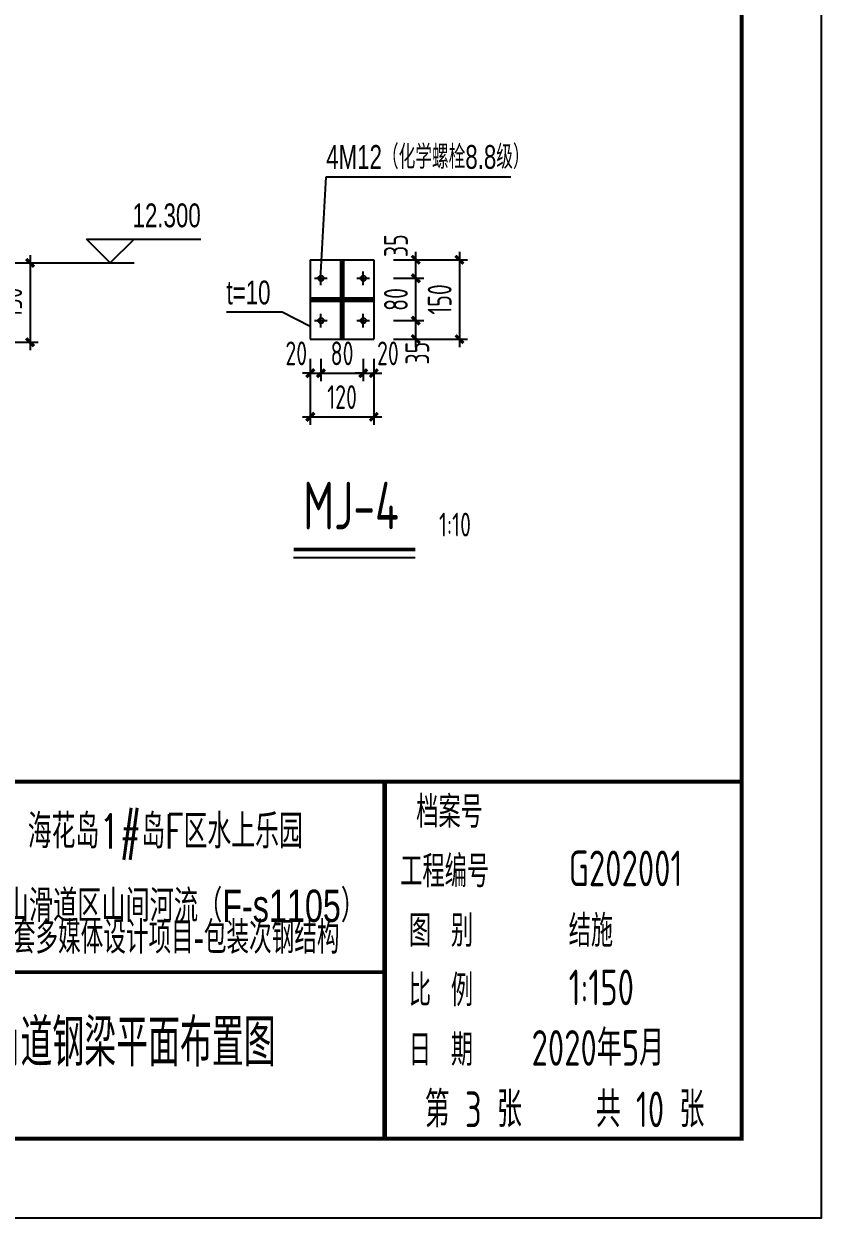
# Model space of a CAD drawing. Extents: x -803796 to -501762, y -1479216 to -846035.
# Drawn here: x -516828 to -501762, y -980495 to -957917 of the extents above; entities that cross this region are included whole.
import ezdxf
from ezdxf.enums import TextEntityAlignment as Align

# ---------------------------------------------------------------- set-up
doc = ezdxf.new("R2010")
doc.units = 0
doc.header["$LTSCALE"] = 1500
doc.linetypes.add('CENTER', pattern=[2, 1.25, -0.25, 0.25, -0.25])
doc.layers.get('0').update_dxf_attribs({"linetype": 'CONTINUOUS'})
doc.layers.get('Defpoints').update_dxf_attribs({"linetype": 'CONTINUOUS'})
for name, color, linetype in [('AXIS', 253, 'CENTER'), ('BORDER', 7, 'CONTINUOUS'), ('DIM', 3, 'CONTINUOUS'), ('NUM', 7, 'CONTINUOUS'), ('TEXT', 7, 'CONTINUOUS'), ('THIN', 7, 'CONTINUOUS')]:
    doc.layers.add(name, color=color, linetype=linetype)
doc.styles.add('HZ1', font='TXT', dxfattribs={"bigfont": 'hztxt'})
doc.styles.add('TSSD_Dimension', font='Tssdeng.shx', dxfattribs={"width": 0.7, "bigfont": 'hztxt.shx'})
doc.styles.add('TSSD_Label', font='tj03-romans1.shx', dxfattribs={"width": 0.7, "bigfont": 'hztxt.shx'})
doc.styles.add('TSSD_NORM', font='tssdeng.shx', dxfattribs={"width": 0.7, "bigfont": 'hztxt.shx'})
doc.dimstyles.new('TSSD_15_150', dxfattribs={"dimtxt": 450, "dimasz": 150, "dimexe": 150, "dimexo": 375, "dimgap": 150, "dimtad": 1, "dimdec": 0, "dimlfac": 0.1, "dimzin": 0, "dimdsep": 46, "dimtxsty": 'TSSD_Dimension', "dimblk": 'ARCHTICK', "dimblk1": 'ARCHTICK', "dimblk2": 'ARCHTICK', "dimcen": 0, "dimdle": 150, "dimclrt": 7, "dimadec": 0, "dimazin": 0, "dimtfac": 1, "dimtdec": 0, "dimtix": 1, "dimtmove": 2, "dimatfit": 3, "dimfxl": 1, "dimtolj": 1, "dimtzin": 0, "dimarcsym": 0})

# ---------------------------------------------------------------- blocks, each defined once
blk = doc.blocks.new('A$C5A080358')
at = {"color": 3, "elevation": -3}
for points, const_width in [([(-14841, 1749), (13231, 1749), (13231, 8499), (-14841, 8499), (-14841, 1749)], 75), ([(6482, 1714), (6482, 8464)], 90), ([(8732, 2874), (8732, 8464)], 0.15), ([(13231, 7374), (6482, 7374)], 0.15), ([(6482, 6699), (-3599, 6699)], 0.15), ([(13231, 6249), (6482, 6249)], 0.15), ([(13231, 5124), (6482, 5124)], 0.15), ([(6482, 4899), (-3599, 4899)], 75), ([(13231, 3999), (6482, 3999)], 0.15), ([(13231, 2874), (6482, 2874)], 0.15), ([(9857, 1714), (9857, 2874)], 0.15)]:
    blk.add_lwpolyline(points, dxfattribs=dict(at, const_width=const_width))
at = {"color": 0, "style": 'HZ1', "width": 0.7}
for s, p in [('档案号', (7079, 7629, -3)), ('工程编号', (6777, 6504, -3)), ('图 别', (6940, 5379, -3)), ('结施', (9960, 5379, -3)), ('比 例', (6940, 4254, -3)), ('日 期', (6940, 3129, -3))]:
    blk.add_text(s, height=600, dxfattribs=at).set_placement(p)
at = {"style": 'HZ1', "width": 0.697132}
blk.add_text('海花岛1#岛F区水上乐园', height=646.62, dxfattribs=at).set_placement((-262, 7238, -3), (4937, 7238, -3), align=Align.FIT)
at = {"layer": 'NUM', "style": 'TSSD_NORM', "width": 0.7}
for s, p in [('G202001 ', (9960, 6524, -3)), ('1:150', (9960, 4274, -3)), (' 2020年5月', (8972, 3129, -3)), ('共 10 张', (10472, 1968, -3))]:
    blk.add_text(s, height=675, dxfattribs=at).set_placement(p)
at = {"layer": 'TEXT', "style": 'TSSD_Label', "width": 0.7}
blk.add_text('  雪山滑道区山间河流（F-s1105）', height=610.02, dxfattribs=at).set_placement((-1495, 5849, -3), (6112, 5849, -3), align=Align.FIT)
blk.add_text('   配套多媒体设计项目-包装次钢结构', height=610.5, dxfattribs=at).set_placement((-1447, 5066, -9), align=Align.BOTTOM_LEFT)
blk = doc.blocks.new('_ArchTick')
at = {"color": 0, "linetype": 'ByBlock', "const_width": 0.4}
blk.add_lwpolyline([(-0.5, -0.5), (0.5, 0.5)], dxfattribs=at)
blk = doc.blocks.new('*D355')
at = {"layer": 'Defpoints', "color": 0, "transparency": 16777216}
for p in [(-517980, -962437), (-517980, -963937), (-516711, -963937)]:
    blk.add_point(p, dxfattribs=at)
at = {"layer": 'DIM', "color": 0, "lineweight": -2, "transparency": 16777216}
for p, q in [((-517605, -962437), (-516561, -962437)), ((-516711, -962287), (-516711, -964087)), ((-517605, -963937), (-516561, -963937))]:
    blk.add_line(p, q, dxfattribs=at)
at = {"layer": 'DIM', "color": 0, "lineweight": -2, "transparency": 16777216, "xscale": 150, "yscale": 150, "zscale": 150}
for p, rotation in [((-516711, -962437), 90), ((-516711, -963937), 270)]:
    blk.add_blockref('_ArchTick', p, dxfattribs=dict(at, rotation=rotation))
at = {"layer": 'DIM', "color": 7, "transparency": 16777216, "insert": (-517086, -963187), "char_height": 450, "attachment_point": 5, "rotation": 90, "style": 'TSSD_Dimension'}
blk.add_mtext('\\A1;150', dxfattribs=at)
blk = doc.blocks.new('*D386')
at = {"layer": 'Defpoints', "color": 0, "transparency": 16777216}
for p in [(-511415, -963877), (-511215, -963877), (-511215, -964521)]:
    blk.add_point(p, dxfattribs=at)
at = {"layer": 'DIM', "color": 0, "lineweight": -2, "transparency": 16777216}
for p, q in [((-511415, -964252), (-511415, -964671)), ((-511215, -964252), (-511215, -964671)), ((-511415, -964521), (-511565, -964521)), ((-511415, -964521), (-511215, -964521)), ((-511215, -964521), (-511065, -964521))]:
    blk.add_line(p, q, dxfattribs=at)
at = {"layer": 'DIM', "color": 0, "lineweight": -2, "transparency": 16777216, "xscale": 150, "yscale": 150, "zscale": 150}
blk.add_blockref('_ArchTick', (-511415, -964521), dxfattribs=at)
at = {"layer": 'DIM', "color": 0, "lineweight": -2, "transparency": 16777216, "xscale": 150, "yscale": 150, "zscale": 150, "rotation": 180}
blk.add_blockref('_ArchTick', (-511215, -964521), dxfattribs=at)
at = {"layer": 'DIM', "color": 7, "transparency": 16777216, "insert": (-511681, -964146), "char_height": 450, "attachment_point": 5, "style": 'TSSD_Dimension'}
blk.add_mtext('\\A1;20', dxfattribs=at)
blk = doc.blocks.new('*D387')
at = {"layer": 'Defpoints', "color": 0, "transparency": 16777216}
for p in [(-511215, -963877), (-510415, -963877), (-510415, -964521)]:
    blk.add_point(p, dxfattribs=at)
at = {"layer": 'DIM', "color": 0, "lineweight": -2, "transparency": 16777216}
for p, q in [((-511215, -964252), (-511215, -964671)), ((-510415, -964252), (-510415, -964671)), ((-511365, -964521), (-510265, -964521))]:
    blk.add_line(p, q, dxfattribs=at)
at = {"layer": 'DIM', "color": 0, "lineweight": -2, "transparency": 16777216, "xscale": 150, "yscale": 150, "zscale": 150, "rotation": 180}
blk.add_blockref('_ArchTick', (-511215, -964521), dxfattribs=at)
at = {"layer": 'DIM', "color": 0, "lineweight": -2, "transparency": 16777216, "xscale": 150, "yscale": 150, "zscale": 150}
blk.add_blockref('_ArchTick', (-510415, -964521), dxfattribs=at)
at = {"layer": 'DIM', "color": 7, "transparency": 16777216, "insert": (-510815, -964146), "char_height": 450, "attachment_point": 5, "style": 'TSSD_Dimension'}
blk.add_mtext('\\A1;80', dxfattribs=at)
blk = doc.blocks.new('*D388')
at = {"layer": 'Defpoints', "color": 0, "transparency": 16777216}
for p in [(-510415, -963877), (-510215, -963877), (-510215, -964521)]:
    blk.add_point(p, dxfattribs=at)
at = {"layer": 'DIM', "color": 0, "lineweight": -2, "transparency": 16777216}
for p, q in [((-510415, -964252), (-510415, -964671)), ((-510215, -964252), (-510215, -964671)), ((-510415, -964521), (-510565, -964521)), ((-510415, -964521), (-510215, -964521)), ((-510215, -964521), (-510065, -964521))]:
    blk.add_line(p, q, dxfattribs=at)
at = {"layer": 'DIM', "color": 0, "lineweight": -2, "transparency": 16777216, "xscale": 150, "yscale": 150, "zscale": 150}
blk.add_blockref('_ArchTick', (-510415, -964521), dxfattribs=at)
at = {"layer": 'DIM', "color": 0, "lineweight": -2, "transparency": 16777216, "xscale": 150, "yscale": 150, "zscale": 150, "rotation": 180}
blk.add_blockref('_ArchTick', (-510215, -964521), dxfattribs=at)
at = {"layer": 'DIM', "color": 7, "transparency": 16777216, "insert": (-509949, -964146), "char_height": 450, "attachment_point": 5, "style": 'TSSD_Dimension'}
blk.add_mtext('\\A1;20', dxfattribs=at)
blk = doc.blocks.new('*D389')
at = {"layer": 'Defpoints', "color": 0, "transparency": 16777216}
for p in [(-511415, -963877), (-510215, -963877), (-510215, -965347)]:
    blk.add_point(p, dxfattribs=at)
at = {"layer": 'DIM', "color": 0, "lineweight": -2, "transparency": 16777216}
for p, q in [((-511415, -964252), (-511415, -965497)), ((-510215, -964252), (-510215, -965497)), ((-511565, -965347), (-510065, -965347))]:
    blk.add_line(p, q, dxfattribs=at)
at = {"layer": 'DIM', "color": 0, "lineweight": -2, "transparency": 16777216, "xscale": 150, "yscale": 150, "zscale": 150, "rotation": 180}
blk.add_blockref('_ArchTick', (-511415, -965347), dxfattribs=at)
at = {"layer": 'DIM', "color": 0, "lineweight": -2, "transparency": 16777216, "xscale": 150, "yscale": 150, "zscale": 150}
blk.add_blockref('_ArchTick', (-510215, -965347), dxfattribs=at)
at = {"layer": 'DIM', "color": 7, "transparency": 16777216, "insert": (-510815, -964972), "char_height": 450, "attachment_point": 5, "style": 'TSSD_Dimension'}
blk.add_mtext('\\A1;120', dxfattribs=at)
blk = doc.blocks.new('*D390')
at = {"layer": 'Defpoints', "color": 0, "transparency": 16777216}
for p in [(-510215, -963527), (-509422, -963527), (-510215, -963877)]:
    blk.add_point(p, dxfattribs=at)
at = {"layer": 'DIM', "color": 0, "lineweight": -2, "transparency": 16777216}
for p, q in [((-509422, -964027), (-509422, -963377)), ((-509840, -963527), (-509272, -963527)), ((-509840, -963877), (-509272, -963877))]:
    blk.add_line(p, q, dxfattribs=at)
at = {"layer": 'DIM', "color": 0, "lineweight": -2, "transparency": 16777216, "xscale": 150, "yscale": 150, "zscale": 150}
for p, rotation in [((-509422, -963527), 90), ((-509422, -963877), 270)]:
    blk.add_blockref('_ArchTick', p, dxfattribs=dict(at, rotation=rotation))
at = {"layer": 'DIM', "color": 7, "transparency": 16777216, "insert": (-509393, -964142), "char_height": 450, "attachment_point": 5, "rotation": 90, "style": 'TSSD_Dimension'}
blk.add_mtext('\\A1;35', dxfattribs=at)
blk = doc.blocks.new('*D391')
at = {"layer": 'Defpoints', "color": 0, "transparency": 16777216}
for p in [(-510215, -962727), (-509422, -962727), (-510215, -963527)]:
    blk.add_point(p, dxfattribs=at)
at = {"layer": 'DIM', "color": 0, "lineweight": -2, "transparency": 16777216}
for p, q in [((-509422, -963677), (-509422, -962577)), ((-509840, -962727), (-509272, -962727)), ((-509840, -963527), (-509272, -963527))]:
    blk.add_line(p, q, dxfattribs=at)
at = {"layer": 'DIM', "color": 0, "lineweight": -2, "transparency": 16777216, "xscale": 150, "yscale": 150, "zscale": 150}
for p, rotation in [((-509422, -962727), 90), ((-509422, -963527), 270)]:
    blk.add_blockref('_ArchTick', p, dxfattribs=dict(at, rotation=rotation))
at = {"layer": 'DIM', "color": 7, "transparency": 16777216, "insert": (-509797, -963127), "char_height": 450, "attachment_point": 5, "rotation": 90, "style": 'TSSD_Dimension'}
blk.add_mtext('\\A1;80', dxfattribs=at)
blk = doc.blocks.new('*D392')
at = {"layer": 'Defpoints', "color": 0, "transparency": 16777216}
for p in [(-510215, -962377), (-509422, -962377), (-510215, -962727)]:
    blk.add_point(p, dxfattribs=at)
at = {"layer": 'DIM', "color": 0, "lineweight": -2, "transparency": 16777216}
for p, q in [((-509422, -962877), (-509422, -962227)), ((-509840, -962377), (-509272, -962377)), ((-509840, -962727), (-509272, -962727))]:
    blk.add_line(p, q, dxfattribs=at)
at = {"layer": 'DIM', "color": 0, "lineweight": -2, "transparency": 16777216, "xscale": 150, "yscale": 150, "zscale": 150}
for p, rotation in [((-509422, -962377), 90), ((-509422, -962727), 270)]:
    blk.add_blockref('_ArchTick', p, dxfattribs=dict(at, rotation=rotation))
at = {"layer": 'DIM', "color": 7, "transparency": 16777216, "insert": (-509797, -962111), "char_height": 450, "attachment_point": 5, "rotation": 90, "style": 'TSSD_Dimension'}
blk.add_mtext('\\A1;35', dxfattribs=at)
blk = doc.blocks.new('*D393')
at = {"layer": 'Defpoints', "color": 0, "transparency": 16777216}
for p in [(-510215, -962377), (-510215, -963877), (-508596, -963877)]:
    blk.add_point(p, dxfattribs=at)
at = {"layer": 'DIM', "color": 0, "lineweight": -2, "transparency": 16777216}
for p, q in [((-508596, -962227), (-508596, -964027)), ((-509840, -962377), (-508446, -962377)), ((-509840, -963877), (-508446, -963877))]:
    blk.add_line(p, q, dxfattribs=at)
at = {"layer": 'DIM', "color": 0, "lineweight": -2, "transparency": 16777216, "xscale": 150, "yscale": 150, "zscale": 150}
for p, rotation in [((-508596, -962377), 90), ((-508596, -963877), 270)]:
    blk.add_blockref('_ArchTick', p, dxfattribs=dict(at, rotation=rotation))
at = {"layer": 'DIM', "color": 7, "transparency": 16777216, "insert": (-508971, -963127), "char_height": 450, "attachment_point": 5, "rotation": 90, "style": 'TSSD_Dimension'}
blk.add_mtext('\\A1;150', dxfattribs=at)

msp = doc.modelspace()

# ---------------------------------------------------------------- linework, layer by layer
for p, q in [((-511415, -962376.5), (-511415, -963876.5)), ((-511415, -962376.5), (-510215, -962376.5)), ((-510845, -962376.5), (-510845, -963096.5)), ((-510785, -962376.5), (-510785, -963096.5)), ((-510215, -962376.5), (-510215, -963876.5)), ((-511215, -962854.8), (-511215, -962598.3)), ((-510415, -962854.8), (-510415, -962598.3)), ((-511334.5, -962726.5), (-511095.4, -962726.5)), ((-510534.5, -962726.5), (-510295.4, -962726.5)), ((-511415, -963096.5), (-510215, -963096.5)), ((-511415, -963156.5), (-510215, -963156.5)), ((-510845, -963156.5), (-510845, -963876.5)), ((-510785, -963156.5), (-510785, -963876.5)), ((-511215, -963654.8), (-511215, -963398.3)), ((-510415, -963654.8), (-510415, -963398.3)), ((-511334.5, -963526.5), (-511095.4, -963526.5)), ((-510534.5, -963526.5), (-510295.4, -963526.5)), ((-511415, -963876.5), (-510215, -963876.5))]:
    msp.add_line(p, q)
for centre in [(-511215, -962726.5), (-510415, -962726.5), (-511215, -963526.5), (-510415, -963526.5)]:
    msp.add_circle(centre, 50)
at = {"layer": 'AXIS'}
for p, q in [((-510815, -962376.5), (-510815, -963876.5)), ((-511415, -963126.5), (-510215, -963126.5))]:
    msp.add_line(p, q, dxfattribs=at)
at = {"layer": 'BORDER', "elevation": -3.1}
msp.add_lwpolyline([(-590861.8, -980495.1), (-590861.8, -917495.1), (-501761.8, -917495.1), (-501761.8, -980495.1)], close=True, dxfattribs=at)
at = {"layer": 'BORDER', "const_width": 75, "elevation": -3.1}
msp.add_lwpolyline([(-587111.8, -978995.1), (-587111.8, -918995.1), (-503261.8, -918995.1), (-503261.8, -978995.1)], close=True, dxfattribs=at)
at = {"layer": 'NUM', "const_width": 75}
msp.add_lwpolyline([(-511731.5, -967854.1), (-509433.1, -967854.1)], dxfattribs=at)
at = {"layer": 'NUM'}
msp.add_lwpolyline([(-511731.5, -968004.1), (-509433.1, -968004.1)], dxfattribs=at)
at = {"layer": 'TEXT'}
for p, q in [((-511215, -962626.5), (-511115, -960807.9)), ((-511115, -960807.9), (-507626.1, -960807.9)), ((-511949.4, -963370.2), (-512999.4, -963370.2)), ((-511415, -963639.4), (-511949.4, -963370.2))]:
    msp.add_line(p, q, dxfattribs=at)
at = {"layer": 'THIN'}
for p, q in [((-515196.4, -962437.2), (-515646.4, -961987.2)), ((-515646.4, -961987.2), (-514746.4, -961987.2)), ((-515196.4, -962437.2), (-514746.4, -961987.2)), ((-514746.4, -961987.2), (-513486.4, -961987.2)), ((-516561.1, -962437.2), (-514746.4, -962437.2))]:
    msp.add_line(p, q, dxfattribs=at)

# ---------------------------------------------------------------- block references
at = {"layer": 'TEXT'}
msp.add_blockref('A$C5A080358', (-516493, -980744.5), dxfattribs=at)

# ---------------------------------------------------------------- texts
at = {"layer": 'NUM', "style": 'TSSD_NORM'}
for s, height, width, p in [('MJ-4', 900, 0.7, (-511551.5, -967743.3)), ('1:10', 450, 0.7, (-508983.1, -967743.3)), ('神奇甬道钢梁平面布置图', 900, 0.67, (-518701.9, -977898.6, -3.1))]:
    msp.add_text(s, height=height, dxfattribs=dict(at, width=width)).set_placement(p, align=Align.BOTTOM_LEFT)
at = {"layer": 'NUM', "style": 'TSSD_NORM', "width": 0.7}
msp.add_text('第 3 张', height=675, dxfattribs=at).set_placement((-509251.8, -978776.1, -3.1))
at = {"layer": 'TEXT', "style": 'TSSD_Label', "width": 0.7}
for s, p in [('4M12（化学螺栓8.8级）', (-511115, -960657.9)), ('t=10', (-512999.4, -963220.2))]:
    msp.add_text(s, height=450, dxfattribs=at).set_placement(p)
at = {"layer": 'THIN', "style": 'TSSD_Label', "width": 0.7}
msp.add_text('12.300', height=450, dxfattribs=at).set_placement((-513486.4, -961897.2), align=Align.BOTTOM_RIGHT)

# ---------------------------------------------------------------- dimensions: what is measured, and where the dimension line sits
at = {"layer": 'DIM'}
for base, p1, p2, picture, middle in [((-509422.5, -962376.5), (-510215, -962726.5), (-510215, -962376.5), '*D392', (-509797.5, -962110.6)), ((-509422.5, -963526.5), (-510215, -963876.5), (-510215, -963526.5), '*D390', (-509393, -964142.5))]:
    dim = msp.add_linear_dim(base=base, p1=p1, p2=p2, angle=90, dimstyle='TSSD_15_150', dxfattribs=at)
    dim.commit()
    dim.dimension.update_dxf_attribs({"geometry": picture, "text_midpoint": middle, "dimtype": 160})
for base, p1, p2, picture, middle in [((-508596, -963876.5), (-510215, -962376.5), (-510215, -963876.5), '*D393', (-508971, -963126.5)), ((-516711.1, -963937.2), (-517979.7, -962437.2), (-517979.7, -963937.2), '*D355', (-517086.1, -963187.2)), ((-509422.5, -962726.5), (-510215, -963526.5), (-510215, -962726.5), '*D391', (-509797.5, -963126.5))]:
    dim = msp.add_linear_dim(base=base, p1=p1, p2=p2, angle=90, dimstyle='TSSD_15_150', dxfattribs=at)
    dim.commit()
    dim.dimension.update_dxf_attribs({"geometry": picture, "text_midpoint": middle})
for base, p1, p2, picture, middle in [((-511215, -964521.3), (-511415, -963876.5), (-511215, -963876.5), '*D386', (-511680.9, -964146.3)), ((-510215, -964521.3), (-510415, -963876.5), (-510215, -963876.5), '*D388', (-509949, -964146.3))]:
    dim = msp.add_linear_dim(base=base, p1=p1, p2=p2, dimstyle='TSSD_15_150', dxfattribs=at)
    dim.commit()
    dim.dimension.update_dxf_attribs({"geometry": picture, "text_midpoint": middle, "dimtype": 160})
for base, p1, p2, picture, middle in [((-510215, -965347), (-511415, -963876.5), (-510215, -963876.5), '*D389', (-510815, -964972)), ((-510415, -964521.3), (-511215, -963876.5), (-510415, -963876.5), '*D387', (-510815, -964146.3))]:
    dim = msp.add_linear_dim(base=base, p1=p1, p2=p2, dimstyle='TSSD_15_150', dxfattribs=at)
    dim.commit()
    dim.dimension.update_dxf_attribs({"geometry": picture, "text_midpoint": middle})

doc.saveas('drawing.dxf')
